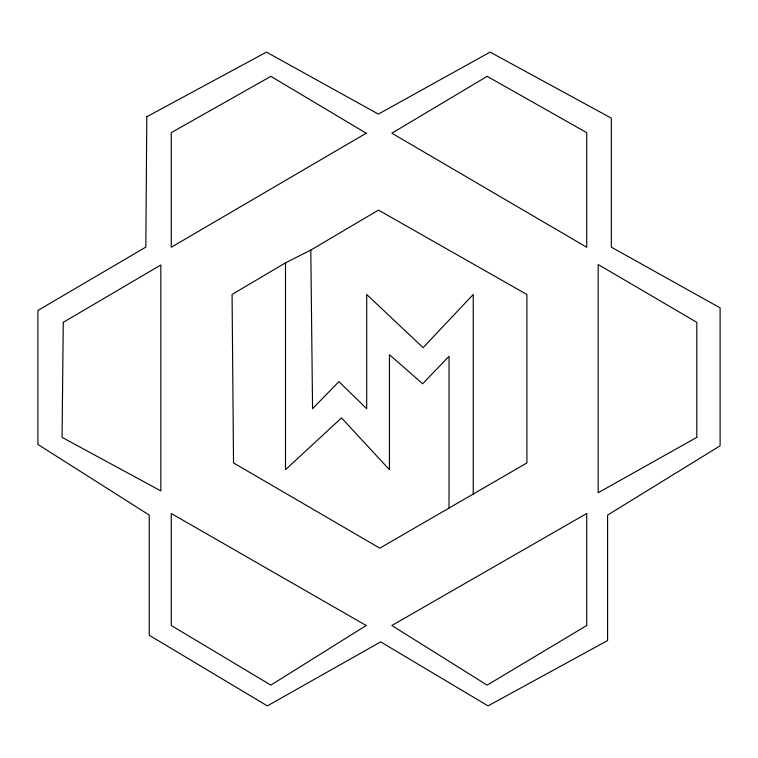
<?xml version="1.0" encoding="UTF-8"?>
<svg xmlns="http://www.w3.org/2000/svg" width="758" height="758" viewBox="0 0 758 758"><rect width="100%" height="100%" fill="white"/><g stroke="black" fill="none" stroke-linecap="round" stroke-linejoin="round"><path stroke-width="1.14" d="M285.501 262.874L232.071 294.445L233.53 462.939L379.824 548.167L526.895 462.939L526.895 294.492L378.488 210.108L310.799 250.064L285.501 262.874L285.501 469.695L341.517 417.885L389.441 469.695L389.441 354.668L422.623 383.804L449.03 356.288L449.03 508.22M310.799 250.064L312.561 408.695L338.911 381.634L366.701 408.695L366.701 294.492L423.125 347.666L473.238 294.492L473.238 494.576M146.806 116.751L145.83 247.099L37.9 310.458L37.9 444.425L149.241 515.089L149.241 635.28L267.366 705.888L380.668 641.884L488.057 705.888L607.594 640.548L607.594 515.089L720.1 445.818L720.1 307.862L611.336 247.165L611.336 118.144L490.104 52.112L378.356 114.098L266.465 52.112L146.806 116.751M63.265 322.33L62.071 437.366L160.838 490.909L160.838 264.997L63.265 322.33M366.199 625.502L270.862 685.128L171.261 625.502L171.261 513.498L366.199 625.502M586.73 625.502L487.148 685.128L391.839 625.502L586.73 513.498L586.73 625.502M487.148 76.34L391.839 133.209L586.73 247.26L586.73 132.65L487.148 76.34M366.199 133.209L171.261 247.26L171.261 132.65L270.862 76.34L366.199 133.209M696.81 437.366L598.185 492.728L598.185 264.523L696.81 322.33L696.81 437.366"/></g></svg>
